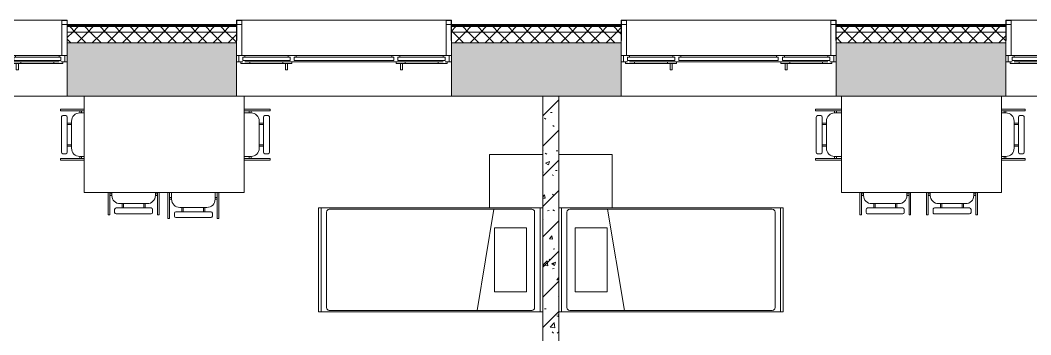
# Model space of a CAD drawing. Header units: millimetres. Extents: x -515342 to 330399, y -224905 to 507333.
# Drawn here: x -347481 to -338022, y 271445 to 274385 of the extents above; entities that cross this region are included whole.
import ezdxf

# ---------------------------------------------------------------- set-up
doc = ezdxf.new("R2010")
doc.units = ezdxf.units.MM
doc.layers.get('0').update_dxf_attribs({"lineweight": 0})
for name, color, linetype, lineweight in [('_ Окна', 7, 'Continuous', 0), ('Витраж', 7, 'Continuous', 0), ('Мебель', 7, 'Continuous', 0), ('Окна', 7, 'Continuous', 0), ('Стены внутренние', 7, 'Continuous', 0), ('Стены наружные', 7, 'Continuous', 0), ('Стены несущие', 7, 'Continuous', 0), ('Стены отделка', 7, 'Continuous', 0), ('Стены перегородки', 7, 'Continuous', 0), ('Стены штриховка', 7, 'Continuous', 0)]:
    doc.layers.add(name, color=color, linetype=linetype, lineweight=lineweight)
pattern_1 = [(45, (0, 0), (-70.71068, 70.71068), []), (135, (0, 0), (-70.71068, -70.71068), [])]

# ---------------------------------------------------------------- blocks, each defined once
blk = doc.blocks.new('Окно_ПВХ_3Створки_1Фрамуга-верх - АР_Окно_ОП_1820_h_х1970_3ст2фр-в-9696728-О_АР_П_3__6_750_План 3 этажа')
at = {"layer": '_ Окна'}
for p, q in [((-929, 130), (-1005, 130)), ((-1005, 130), (-1005, 70)), ((-985, 70), (-985, 130)), ((-947, 84), (-947, 116)), ((-947, 116), (-929, 116)), ((-929, 116), (-929, 130)), ((-523, 116), (-929, 116)), ((-447, 130), (-523, 130)), ((-523, 130), (-523, 116)), ((-523, 116), (-505, 116)), ((-505, 116), (-505, 84)), ((-465, 84), (-465, 116)), ((-465, 116), (-447, 116)), ((-447, 116), (-447, 130)), ((447, 116), (-447, 116)), ((523, 130), (447, 130)), ((447, 130), (447, 116)), ((447, 116), (465, 116)), ((465, 116), (465, 84)), ((505, 84), (505, 116)), ((505, 116), (523, 116)), ((523, 116), (523, 130)), ((929, 116), (523, 116)), ((929, 130), (929, 116)), ((1005, 130), (929, 130)), ((929, 116), (947, 116)), ((947, 116), (947, 84)), ((985, 70), (985, 130)), ((1005, 70), (1005, 130)), ((-1005, 70), (-947, 70)), ((-965, 56), (-965, 70)), ((-880, 56), (-965, 56)), ((-505, 84), (-947, 84)), ((-880, 70), (-880, 56)), ((-572, 70), (-572, 56)), ((-487, 56), (-572, 56)), ((-505, 70), (-465, 70)), ((-487, 70), (-487, 56)), ((465, 84), (-465, 84)), ((465, 70), (505, 70)), ((487, 56), (487, 70)), ((572, 56), (487, 56)), ((947, 84), (505, 84)), ((572, 70), (572, 56)), ((880, 70), (880, 56)), ((965, 56), (880, 56)), ((947, 70), (1005, 70)), ((965, 70), (965, 56))]:
    blk.add_line(p, q, dxfattribs=at)
at = {"layer": 'Окна'}
for p, q in [((-929, 130), (-523, 130)), ((-447, 130), (447, 130)), ((523, 130), (929, 130)), ((-505, 70), (-929, 70)), ((-572, 56), (-880, 56)), ((-548.5, -4), (-548.5, 56)), ((-528.5, 56), (-528.5, -4)), ((465, 70), (-465, 70)), ((929, 70), (505, 70)), ((528.5, -4), (528.5, 56)), ((548.5, 56), (548.5, -4)), ((880, 56), (572, 56)), ((-528.5, -4), (-548.5, -4)), ((548.5, -4), (528.5, -4))]:
    blk.add_line(p, q, dxfattribs=at)
blk = doc.blocks.new('Прямоугольный импост - АР_Откос_Металлический_50х330 Белый Левый-9898761-О_АР_П_3__6_750_План 3 этажа')
at = {"layer": 'Витраж'}
blk.add_line((4449.2, 16115), (6359.2, 16115), dxfattribs=at)
blk = doc.blocks.new('Прямоугольный импост - АР_Откос_Металлический_50х330 Белый Левый-V24-О_АР_П_3__6_750_План 3 этажа')
at = {"layer": 'Витраж', "lineweight": 18}
for p, q in [((0, 40), (-50, 40)), ((-50, 40), (-50, -290)), ((-49, -290), (-49, 39)), ((-49, 39), (-1, 39)), ((-1, 39), (-1, -150)), ((0, -150), (0, 40)), ((-1, -150), (0, -150))]:
    blk.add_line(p, q, dxfattribs=at)
blk = doc.blocks.new('Прямоугольный импост - АР_Откос_Металлический_50х330 Белый Правый-V23-О_АР_П_3__6_750_План 3 этажа')
at = {"layer": 'Витраж', "lineweight": 18}
for p, q in [((-50, -290), (-50, 40)), ((-50, 40), (0, 40)), ((-1, 39), (-49, 39)), ((-49, 39), (-49, -290)), ((-1, -150), (-1, 39)), ((0, 40), (0, -150)), ((0, -150), (-1, -150))]:
    blk.add_line(p, q, dxfattribs=at)
blk = doc.blocks.new('Прямоугольный импост - АР_Откос_Металлический_50х330 Коричневый Левый-9899774-О_АР_П_3__6_750_План 3 этажа')
at = {"layer": 'Витраж'}
blk.add_line((15250.3, 16115), (17160.3, 16115), dxfattribs=at)
blk = doc.blocks.new('Прямоугольный импост - АР_Откос_Металлический_50х330 Коричневый Правый-9899919-О_АР_П_3__6_750_План 3 этажа')
at = {"layer": 'Витраж', "lineweight": 18}
for p, q in [((-50, -290), (-50, 40)), ((-50, 40), (0, 40)), ((-1, 39), (-49, 39)), ((-49, 39), (-49, -290)), ((-1, -150), (-1, 39)), ((0, 40), (0, -150)), ((0, -150), (-1, -150))]:
    blk.add_line(p, q, dxfattribs=at)
blk = doc.blocks.new('Прямоугольный импост - АР_Откос_Металлический_50х330 Коричневый Левый-9899773-О_АР_П_3__6_750_План 3 этажа')
at = {"layer": 'Витраж', "lineweight": 18}
for p, q in [((0, 40), (-50, 40)), ((-50, 40), (-50, -290)), ((-49, -290), (-49, 39)), ((-49, 39), (-1, 39)), ((-1, 39), (-1, -150)), ((0, -150), (0, 40)), ((-1, -150), (0, -150))]:
    blk.add_line(p, q, dxfattribs=at)
blk = doc.blocks.new('СД_Люблино_Фасады_rvt-1-О_АР_П_3__6_750_План 3 этажа')
at = {"layer": 'Стены внутренние'}
h = blk.add_hatch(dxfattribs=at)
h.set_pattern_fill('FP_1', color=256, style=0, pattern_type=2)
h.set_pattern_definition([(45, (0, 0), (-224.5064, 224.5064), []), (45, (224.5, 0), (-224.5064, 224.5064), [396.875, -79.375, 3.353, -76.022])])
h.paths.add_polyline_path([(101935, 15405), (101935, 15905), (97278.9, 15905), (97278.9, 15405), (101724.8, 15405)])
h.paths.add_polyline_path([(95268.9, 15405), (95268.9, 15905), (93672.7, 15905), (93672.7, 15405), (95083.1, 15405)])
h.paths.add_polyline_path([(91662.7, 15405), (91662.7, 15905), (90062.5, 15905), (90062.5, 15405), (91506.8, 15405)])
h.paths.add_polyline_path([(88052.5, 15405), (88052.5, 15905), (86472.6, 15905), (86472.6, 15405), (87930.5, 15405)])
h.paths.add_polyline_path([(84354.2, 15405), (84462.6, 15405), (84462.6, 15905), (82935.3, 15905), (82935.3, 15405), (83332.4, 15405)])
h.paths.add_polyline_path([(80925.3, 15405), (80925.3, 15905), (79340.3, 15905), (79340.3, 15405), (80777.9, 15405)])
h.paths.add_polyline_path([(77330.3, 15405), (77330.3, 15905), (75739.7, 15905), (75739.7, 15405), (77201.6, 15405)])
h.paths.add_polyline_path([(73625.3, 15405), (73729.7, 15405), (73729.7, 15905), (72144.8, 15905), (72144.8, 15405), (73114.5, 15405)])
h.paths.add_polyline_path([(70049.1, 15405), (70134.8, 15405), (70134.8, 15905), (68493.6, 15905), (68493.6, 15405), (69027.3, 15405)])
h.paths.add_polyline_path([(66472.8, 15405), (66483.6, 15405), (66483.6, 15905), (64878.6, 15905), (64878.6, 15405), (65961.9, 15405)])
h.paths.add_polyline_path([(62868.6, 15405), (62868.6, 15905), (60500.1, 15905), (60500.1, 15405), (62465.1, 15405)])
h.paths.add_polyline_path([(58090.1, 15405), (58090.1, 15905), (56894.2, 15905), (56894.2, 15405), (57787.5, 15405)])
h.paths.add_polyline_path([(54484.2, 15405), (54484.2, 15905), (51825.9, 15905), (51825.9, 15405), (54211.2, 15405)])
h.paths.add_polyline_path([(49815.9, 15405), (49815.9, 15905), (47243.8, 15905), (47243.8, 15405), (49613.1, 15405)])
h.paths.add_polyline_path([(44833.8, 15405), (44833.8, 15905), (43623.8, 15905), (43623.8, 15405), (44504.1, 15405)])
h.paths.add_polyline_path([(41213.8, 15405), (41213.8, 15905), (38819.5, 15905), (38819.5, 15405), (40927.8, 15405)])
h.paths.add_polyline_path([(36809.5, 15405), (36809.5, 15905), (35219.5, 15905), (35219.5, 15405), (36329.8, 15405)])
h.paths.add_polyline_path([(33209.5, 15405), (33209.5, 15905), (31619.5, 15905), (31619.5, 15405), (32806, 15405)])
h.paths.add_polyline_path([(29609.5, 15405), (29609.5, 15905), (28023.1, 15905), (28023.1, 15405), (29177.2, 15405)])
h.paths.add_polyline_path([(26013.1, 15405), (26013.1, 15905), (24425.8, 15905), (24425.8, 15405), (25600.9, 15405)])
h.paths.add_polyline_path([(22415.8, 15405), (22415.8, 15905), (20810.9, 15905), (20810.9, 15405), (22280.1, 15405)])
h.paths.add_polyline_path([(18800.9, 15405), (18800.9, 15905), (17210.3, 15905), (17210.3, 15405), (18448.3, 15405)])
h.paths.add_polyline_path([(15200.3, 15405), (15200.3, 15905), (13615.3, 15905), (13615.3, 15405), (14872, 15405)])
h.paths.add_polyline_path([(11605.3, 15405), (11605.3, 15905), (10024.1, 15905), (10024.1, 15405), (11295.7, 15405)])
h.paths.add_polyline_path([(8014.1, 15405), (8014.1, 15905), (6409.2, 15905), (6409.2, 15405), (7719.5, 15405)])
h.paths.add_polyline_path([(4399.2, 15405), (4399.2, 15905), (-305, 15905), (-305, 15405), (4143.2, 15405)])
at = {"layer": 'Стены наружные'}
h = blk.add_hatch(dxfattribs=at)
h.set_pattern_fill('FP_5', color=256, style=0, pattern_type=2)
h.set_pattern_definition(pattern_1)
h.paths.add_polyline_path([(102035, 16005), (102085, 16005), (102085, 16055), (97278.9, 16055), (97278.9, 16005), (101724.8, 16005)])
h.paths.add_polyline_path([(95268.9, 16005), (95268.9, 16055), (93672.7, 16055), (93672.7, 16005)])
h.paths.add_polyline_path([(91662.7, 16005), (91662.7, 16055), (90062.5, 16055), (90062.5, 16005), (91506.8, 16005)])
h.paths.add_polyline_path([(88052.5, 16005), (88052.5, 16055), (86472.6, 16055), (86472.6, 16005), (87419.6, 16005)])
h.paths.add_polyline_path([(84354.2, 16005), (84462.6, 16005), (84462.6, 16055), (82935.3, 16055), (82935.3, 16005), (83843.3, 16005)])
h.paths.add_polyline_path([(80925.3, 16005), (80925.3, 16055), (79340.3, 16055), (79340.3, 16005)])
h.paths.add_polyline_path([(77330.3, 16005), (77330.3, 16055), (75739.7, 16055), (75739.7, 16005)])
h.paths.add_polyline_path([(73729.7, 16005), (73729.7, 16055), (72144.8, 16055), (72144.8, 16005)])
h.paths.add_polyline_path([(70134.8, 16005), (70134.8, 16055), (68493.6, 16055), (68493.6, 16005)])
h.paths.add_polyline_path([(66483.6, 16005), (66483.6, 16055), (64878.6, 16055), (64878.6, 16005), (64940.1, 16005)])
h.paths.add_polyline_path([(62868.6, 16005), (62868.6, 16055), (60500.1, 16055), (60500.1, 16005), (61874.7, 16005)])
h.paths.add_polyline_path([(58090.1, 16005), (58090.1, 16055), (56894.2, 16055), (56894.2, 16005)])
h.paths.add_polyline_path([(54484.2, 16005), (54484.2, 16055), (51825.9, 16055), (51825.9, 16005)])
h.paths.add_polyline_path([(49815.9, 16005), (49815.9, 16055), (47243.8, 16055), (47243.8, 16005)])
h.paths.add_polyline_path([(43623.8, 16005), (44833.8, 16005), (44833.8, 16055), (43623.8, 16055)])
h.paths.add_polyline_path([(41213.8, 16005), (41213.8, 16055), (38819.5, 16055), (38819.5, 16005), (40417, 16005)])
h.paths.add_polyline_path([(36809.5, 16005), (36809.5, 16055), (35219.5, 16055), (35219.5, 16005)])
h.paths.add_polyline_path([(33209.5, 16005), (33209.5, 16055), (31619.5, 16055), (31619.5, 16005)])
h.paths.add_polyline_path([(29609.5, 16005), (29609.5, 16055), (28023.1, 16055), (28023.1, 16005)])
h.paths.add_polyline_path([(26013.1, 16005), (26013.1, 16055), (24425.8, 16055), (24425.8, 16005)])
h.paths.add_polyline_path([(22415.8, 16005), (22415.8, 16055), (20810.9, 16055), (20810.9, 16005), (22024.6, 16005)])
h.paths.add_polyline_path([(18800.9, 16005), (18800.9, 16055), (17210.3, 16055), (17210.3, 16005), (18448.3, 16005)])
h.paths.add_polyline_path([(15200.3, 16005), (15200.3, 16055), (13615.3, 16055), (13615.3, 16005), (13850.2, 16005)])
h.paths.add_polyline_path([(11605.3, 16005), (11605.3, 16055), (10024.1, 16055), (10024.1, 16005)])
h.paths.add_polyline_path([(8014.1, 16005), (8014.1, 16055), (6409.2, 16055), (6409.2, 16005), (7719.5, 16005)])
h.paths.add_polyline_path([(4399.2, 16005), (4399.2, 16055), (-405, 16055), (-405, 16005), (1588.7, 16005)])
h = blk.add_hatch(dxfattribs=at)
h.set_pattern_fill('FP_5', color=256, style=0, pattern_type=2)
h.set_pattern_definition(pattern_1)
h.paths.add_polyline_path([(101935, 15905), (102035, 15905), (102035, 16005), (97278.9, 16005), (97278.9, 15905), (101724.8, 15905)])
h.paths.add_polyline_path([(95083.1, 15905), (95268.9, 15905), (95268.9, 16005), (93672.7, 16005), (93672.7, 15905), (94572.2, 15905)])
h.paths.add_polyline_path([(91662.7, 15905), (91662.7, 16005), (90062.5, 16005), (90062.5, 15905), (91506.8, 15905)])
h.paths.add_polyline_path([(87930.5, 15905), (88052.5, 15905), (88052.5, 16005), (86472.6, 16005), (86472.6, 15905), (87419.6, 15905)])
h.paths.add_polyline_path([(84462.6, 15905), (84462.6, 16005), (82935.3, 16005), (82935.3, 15905), (84354.2, 15905)])
h.paths.add_polyline_path([(80925.3, 15905), (80925.3, 16005), (79340.3, 16005), (79340.3, 15905), (80777.9, 15905)])
h.paths.add_polyline_path([(77201.6, 15905), (77330.3, 15905), (77330.3, 16005), (75739.7, 16005), (75739.7, 15905), (76179.8, 15905)])
h.paths.add_polyline_path([(73729.7, 15905), (73729.7, 16005), (72144.8, 16005), (72144.8, 15905), (73625.3, 15905)])
h.paths.add_polyline_path([(70049.1, 15905), (70134.8, 15905), (70134.8, 16005), (68493.6, 16005), (68493.6, 15905), (69027.3, 15905)])
h.paths.add_polyline_path([(66472.8, 15905), (66483.6, 15905), (66483.6, 16005), (64878.6, 16005), (64878.6, 15905), (65961.9, 15905)])
h.paths.add_polyline_path([(62868.6, 15905), (62868.6, 16005), (60500.1, 16005), (60500.1, 15905), (61874.7, 15905)])
h.paths.add_polyline_path([(58090.1, 15905), (58090.1, 16005), (56894.2, 16005), (56894.2, 15905), (58042.9, 15905)])
h.paths.add_polyline_path([(54484.2, 15905), (54484.2, 16005), (51825.9, 16005), (51825.9, 15905), (54211.2, 15905)])
h.paths.add_polyline_path([(49815.9, 15905), (49815.9, 16005), (47243.8, 16005), (47243.8, 15905), (49613.1, 15905)])
h.paths.add_polyline_path([(44833.8, 15905), (44833.8, 16005), (43623.8, 16005), (43623.8, 15905), (44504.1, 15905)])
h.paths.add_polyline_path([(41213.8, 15905), (41213.8, 16005), (38819.5, 16005), (38819.5, 15905), (40927.8, 15905)])
h.paths.add_polyline_path([(36809.5, 15905), (36809.5, 16005), (35219.5, 16005), (35219.5, 15905), (36329.8, 15905)])
h.paths.add_polyline_path([(33209.5, 15905), (33209.5, 16005), (31619.5, 16005), (31619.5, 15905), (32242.6, 15905)])
h.paths.add_polyline_path([(29609.5, 15905), (29609.5, 16005), (28023.1, 16005), (28023.1, 15905), (29177.2, 15905)])
h.paths.add_polyline_path([(26013.1, 15905), (26013.1, 16005), (24425.8, 16005), (24425.8, 15905), (25600.9, 15905)])
h.paths.add_polyline_path([(22415.8, 15905), (22415.8, 16005), (20810.9, 16005), (20810.9, 15905), (22024.6, 15905)])
h.paths.add_polyline_path([(18703.8, 15905), (18800.9, 15905), (18800.9, 16005), (17210.3, 16005), (17210.3, 15905), (18448.3, 15905)])
h.paths.add_polyline_path([(15127.5, 15905), (15200.3, 15905), (15200.3, 16005), (13615.3, 16005), (13615.3, 15905), (14872, 15905)])
h.paths.add_polyline_path([(11605.3, 15905), (11605.3, 16005), (10024.1, 16005), (10024.1, 15905), (11551.2, 15905)])
h.paths.add_polyline_path([(8014.1, 15905), (8014.1, 16005), (6409.2, 16005), (6409.2, 15905), (7719.5, 15905)])
h.paths.add_polyline_path([(4399.2, 15905), (4399.2, 16005), (-305, 16005), (-305, 15905), (4143.2, 15905)])
at = {"layer": 'Стены внутренние'}
for p, q in [((27974, 16075), (28022.3, 16075)), ((29610.3, 16075), (29658.6, 16075)), ((31570.3, 16075), (31618.7, 16075)), ((33210.3, 16075), (33258.6, 16075)), ((35170.3, 16075), (35218.7, 16075)), ((36810.3, 16075), (36858.6, 16075)), ((28023.1, 15405), (26013.1, 15405)), ((31619.5, 15405), (29681.3, 15405)), ((35219.5, 15405), (33209.5, 15405)), ((38819.5, 15405), (36809.5, 15405))]:
    blk.add_line(p, q, dxfattribs=at)
at = {"layer": 'Стены несущие'}
for p, q in [((28023.1, 15905), (28023.1, 15785)), ((29609.5, 15905), (28023.1, 15905)), ((28023.1, 15905), (29609.5, 15905)), ((29609.5, 15785), (29609.5, 15905)), ((31619.5, 15905), (31619.5, 15785)), ((33209.5, 15905), (31619.5, 15905)), ((31619.5, 15905), (33209.5, 15905)), ((33209.5, 15785), (33209.5, 15905)), ((35219.5, 15905), (35219.5, 15785)), ((36809.5, 15905), (35219.5, 15905)), ((35219.5, 15905), (36809.5, 15905)), ((36809.5, 15785), (36809.5, 15905)), ((28023.1, 15725), (28023.1, 15405)), ((29609.5, 15405), (29609.5, 15725)), ((31619.5, 15725), (31619.5, 15405)), ((33209.5, 15405), (33209.5, 15725)), ((35219.5, 15725), (35219.5, 15405)), ((36809.5, 15405), (36809.5, 15725)), ((28023.1, 15405), (29609.5, 15405)), ((31619.5, 15405), (33209.5, 15405)), ((35219.5, 15405), (36809.5, 15405))]:
    blk.add_line(p, q, dxfattribs=at)
at = {"layer": 'Стены отделка', "lineweight": 9}
for p, q in [((29609.5, 16075), (28023.1, 16075)), ((28023.1, 16075), (28023.1, 16065)), ((28023.1, 16065), (28023.1, 16055)), ((28023.1, 16055), (28023.1, 16005)), ((28023.1, 16005), (28023.1, 15905)), ((29609.5, 16065), (29609.5, 16075)), ((29609.5, 16055), (29609.5, 16065)), ((29609.5, 16005), (29609.5, 16055)), ((29609.5, 15905), (29609.5, 16005)), ((33209.5, 16075), (31619.5, 16075)), ((31619.5, 16075), (31619.5, 16065)), ((31619.5, 16065), (31619.5, 16055)), ((31619.5, 16055), (31619.5, 16005)), ((31619.5, 16005), (31619.5, 15905)), ((33209.5, 16065), (33209.5, 16075)), ((33209.5, 16055), (33209.5, 16065)), ((33209.5, 16005), (33209.5, 16055)), ((33209.5, 15905), (33209.5, 16005)), ((36809.5, 16075), (35219.5, 16075)), ((35219.5, 16075), (35219.5, 16065)), ((35219.5, 16065), (35219.5, 16055)), ((35219.5, 16055), (35219.5, 16005)), ((35219.5, 16005), (35219.5, 15905)), ((36809.5, 16065), (36809.5, 16075)), ((36809.5, 16055), (36809.5, 16065)), ((36809.5, 16005), (36809.5, 16055)), ((36809.5, 15905), (36809.5, 16005))]:
    blk.add_line(p, q, dxfattribs=at)
at = {"layer": 'Стены штриховка'}
for p, q in [((29609.5, 16065), (28023.1, 16065)), ((29609.5, 16055), (28023.1, 16055)), ((28023.1, 16055), (29609.5, 16055)), ((29609.5, 16005), (28023.1, 16005)), ((33209.5, 16065), (31619.5, 16065)), ((33209.5, 16055), (31619.5, 16055)), ((31619.5, 16055), (33209.5, 16055)), ((33209.5, 16005), (31619.5, 16005)), ((36809.5, 16065), (35219.5, 16065)), ((36809.5, 16055), (35219.5, 16055)), ((35219.5, 16055), (36809.5, 16055)), ((36809.5, 16005), (35219.5, 16005))]:
    blk.add_line(p, q, dxfattribs=at)
at = {"layer": 'Витраж', "lineweight": 9}
for name, p in [('Прямоугольный импост - АР_Откос_Металлический_50х330 Белый Левый-9898761-О_АР_П_3__6_750_План 3 этажа', (21613.9, 0)), ('Прямоугольный импост - АР_Откос_Металлический_50х330 Белый Левый-V24-О_АР_П_3__6_750_План 3 этажа', (28023.1, 16075)), ('Прямоугольный импост - АР_Откос_Металлический_50х330 Белый Левый-9898761-О_АР_П_3__6_750_План 3 этажа', (25210.3, 0)), ('Прямоугольный импост - АР_Откос_Металлический_50х330 Белый Левый-V24-О_АР_П_3__6_750_План 3 этажа', (31619.5, 16075)), ('Прямоугольный импост - АР_Откос_Металлический_50х330 Коричневый Левый-9899774-О_АР_П_3__6_750_План 3 этажа', (18009.2, 0)), ('Прямоугольный импост - АР_Откос_Металлический_50х330 Коричневый Левый-9899773-О_АР_П_3__6_750_План 3 этажа', (35219.5, 16075)), ('Прямоугольный импост - АР_Откос_Металлический_50х330 Белый Левый-9898761-О_АР_П_3__6_750_План 3 этажа', (32410.3, 0))]:
    blk.add_blockref(name, p, dxfattribs=at)
at = {"layer": 'Витраж', "lineweight": 9, "extrusion": (0, 0, -1)}
for name, p in [('Прямоугольный импост - АР_Откос_Металлический_50х330 Белый Правый-V23-О_АР_П_3__6_750_План 3 этажа', (-29609.5, 16075)), ('Прямоугольный импост - АР_Откос_Металлический_50х330 Коричневый Правый-9899919-О_АР_П_3__6_750_План 3 этажа', (-33209.5, 16075)), ('Прямоугольный импост - АР_Откос_Металлический_50х330 Белый Правый-V23-О_АР_П_3__6_750_План 3 этажа', (-36809.5, 16075))]:
    blk.add_blockref(name, p, dxfattribs=at)
at = {"layer": 'Окна', "lineweight": 9}
for p in [(27018.1, 15655), (30614.5, 15655), (34214.5, 15655), (37814.5, 15655)]:
    blk.add_blockref('Окно_ПВХ_3Створки_1Фрамуга-верх - АР_Окно_ОП_1820_h_х1970_3ст2фр-в-9696728-О_АР_П_3__6_750_План 3 этажа', p, dxfattribs=at)
blk = doc.blocks.new('Кровать-Больница - 0970 x 2100 мм-V46-О_АР_П_3__6_750_План 3 этажа')
at = {"layer": 'Мебель'}
for p, q in [((-76.5, 1441), (893.5, 1441)), ((-76.5, 1415.6), (-76.5, 1441)), ((893.5, 1415.6), (893.5, 1441)), ((-76.5, -633.6), (-76.5, 1415.6)), ((-76.5, 1415.6), (893.5, 1415.6)), ((-63.8, 1339.4), (-63.8, -557.4)), ((-38.4, 1364.8), (855.4, 1364.8)), ((880.8, 1339.4), (880.8, -557.4)), ((893.5, 1415.6), (893.5, -633.6)), ((880.8, -201.8), (-63.8, -45.1)), ((108.5, -206.6), (708.5, -206.6)), ((108.5, -506.6), (108.5, -206.6)), ((708.5, -506.6), (708.5, -206.6)), ((108.5, -506.6), (708.5, -506.6)), ((-76.5, -633.6), (893.5, -633.6)), ((-76.5, -659), (-76.5, -633.6)), ((-38.4, -582.8), (855.4, -582.8)), ((893.5, -659), (893.5, -633.6))]:
    blk.add_line(p, q, dxfattribs=at)
for centre, start, end in [((-38.4, 1339.4), 90, 180), ((855.4, 1339.4), 0, 90), ((-38.4, -557.4), 180, 270), ((855.4, -557.4), 270, 0)]:
    blk.add_arc(centre, 25.4, start, end, dxfattribs=at)
blk = doc.blocks.new('Прикроватная тумба - Прикроватная тумба-V47-О_АР_П_3__6_750_План 3 этажа')
at = {"layer": 'Мебель'}
for p, q in [((500, 500), (0, 500)), ((0, 500), (0, 0))]:
    blk.add_line(p, q, dxfattribs=at)
blk = doc.blocks.new('Стул-Штабель - Стул-Штабель-8766705-О_АР_П_3__6_750_План 3 этажа')
at = {"layer": 'Мебель'}
for p, q in [((-416.6, 108.9), (-416.6, -134.5)), ((-401.3, -134.5), (-401.3, 108.9)), ((-382.2, 108.9), (-382.2, 45.4)), ((24.2, 108.9), (24.2, 45.4)), ((43.2, -134.5), (43.2, 108.9)), ((58.6, 108.9), (58.6, -134.5)), ((-401.3, 45.4), (-401.3, 62.4)), ((-382.2, 62.4), (-401.3, 62.4)), ((-382.2, 45.4), (-401.3, 45.4)), ((-382.2, 45.4), (-382.2, 62.4)), ((24.2, 62.4), (43.2, 62.4)), ((24.2, 45.4), (24.2, 62.4)), ((24.2, 45.4), (43.2, 45.4)), ((43.2, 45.4), (43.2, 62.4)), ((-356.8, -84.1), (-356.8, -113.6)), ((-344.1, -71.4), (-13.9, -71.4)), ((-306, -30.8), (-52, -30.8)), ((-286.9, -30.8), (-286.9, -71.4)), ((-286.9, -30.8), (-274.2, -30.8)), ((-274.2, -30.8), (-274.2, -71.4)), ((-83.8, -30.8), (-83.8, -71.4)), ((-71.1, -30.8), (-83.8, -30.8)), ((-71.1, -30.8), (-71.1, -71.4)), ((-1.2, -84.1), (-1.2, -113.6)), ((-416.6, -134.5), (-401.3, -134.5)), ((-344.1, -126.3), (-13.9, -126.3)), ((58.6, -134.5), (43.2, -134.5))]:
    blk.add_line(p, q, dxfattribs=at)
for centre, radius, start, end in [((-306, 45.4), 76.2, 180, 270), ((-52, 45.4), 76.2, 270, 0), ((-344.1, -84.1), 12.7, 90, 180), ((-13.9, -84.1), 12.7, 360, 90), ((-344.1, -113.6), 12.7, 180, 270), ((-13.9, -113.6), 12.7, 270, 0)]:
    blk.add_arc(centre, radius, start, end, dxfattribs=at)
blk = doc.blocks.new('Стол-Прямоугольный - 1500х900 мм-V60-О_АР_П_3__6_750_План 3 этажа')
at = {"layer": 'Мебель'}
for p, q in [((-750, 450), (-750, -450)), ((750, 450), (678.1, 450)), ((750, -450), (750, 450)), ((-750, -450), (750, -450))]:
    blk.add_line(p, q, dxfattribs=at)
blk = doc.blocks.new('Стул-Штабель - Стул-Штабель-V43-О_АР_П_3__6_750_План 3 этажа')
at = {"layer": 'Мебель'}
for p, q in [((-416.6, 73.9), (-416.6, -134.5)), ((-401.3, -134.5), (-401.3, 73.9)), ((-401.3, 45.4), (-401.3, 62.4)), ((-382.2, 62.4), (-401.3, 62.4)), ((-382.2, 45.4), (-401.3, 45.4)), ((-382.2, 73.9), (-382.2, 45.4)), ((-382.2, 45.4), (-382.2, 62.4)), ((24.2, 73.9), (24.2, 45.4)), ((24.2, 62.4), (43.2, 62.4)), ((24.2, 45.4), (24.2, 62.4)), ((24.2, 45.4), (43.2, 45.4)), ((43.2, -134.5), (43.2, 73.9)), ((43.2, 45.4), (43.2, 62.4)), ((58.6, 73.9), (58.6, -134.5)), ((-356.8, -84.1), (-356.8, -113.6)), ((-344.1, -71.4), (-13.9, -71.4)), ((-306, -30.8), (-52, -30.8)), ((-286.9, -30.8), (-286.9, -71.4)), ((-286.9, -30.8), (-274.2, -30.8)), ((-274.2, -30.8), (-274.2, -71.4)), ((-83.8, -30.8), (-83.8, -71.4)), ((-71.1, -30.8), (-83.8, -30.8)), ((-71.1, -30.8), (-71.1, -71.4)), ((-1.2, -84.1), (-1.2, -113.6)), ((-416.6, -134.5), (-401.3, -134.5)), ((-344.1, -126.3), (-13.9, -126.3)), ((58.6, -134.5), (43.2, -134.5))]:
    blk.add_line(p, q, dxfattribs=at)
for centre, radius, start, end in [((-306, 45.4), 76.2, 180, 270), ((-52, 45.4), 76.2, 270, 0), ((-344.1, -84.1), 12.7, 90, 180), ((-13.9, -84.1), 12.7, 360, 90), ((-344.1, -113.6), 12.7, 180, 270), ((-13.9, -113.6), 12.7, 270, 0)]:
    blk.add_arc(centre, radius, start, end, dxfattribs=at)
blk = doc.blocks.new('Стул-Штабель - Стул-Штабель-V44-О_АР_П_3__6_750_План 3 этажа')
at = {"layer": 'Мебель'}
for p, q in [((-416.6, -85.9), (-416.6, 134.5)), ((-416.6, 134.5), (-401.3, 134.5)), ((-401.3, 134.5), (-401.3, -85.9)), ((-356.8, 84.1), (-356.8, 113.6)), ((-344.1, 126.3), (-13.9, 126.3)), ((-1.2, 84.1), (-1.2, 113.6)), ((43.2, 134.5), (43.2, -85.9)), ((58.6, 134.5), (43.2, 134.5)), ((58.6, -85.9), (58.6, 134.5)), ((-344.1, 71.4), (-13.9, 71.4)), ((-306, 30.8), (-52, 30.8)), ((-286.9, 30.8), (-286.9, 71.4)), ((-286.9, 30.8), (-274.2, 30.8)), ((-274.2, 30.8), (-274.2, 71.4)), ((-83.8, 30.8), (-83.8, 71.4)), ((-71.1, 30.8), (-83.8, 30.8)), ((-71.1, 30.8), (-71.1, 71.4)), ((-401.3, -45.4), (-401.3, -62.4)), ((-382.2, -45.4), (-401.3, -45.4)), ((-382.2, -62.4), (-401.3, -62.4)), ((-382.2, -45.4), (-382.2, -62.4)), ((-382.2, -85.9), (-382.2, -45.4)), ((24.2, -45.4), (24.2, -62.4)), ((24.2, -45.4), (43.2, -45.4)), ((24.2, -85.9), (24.2, -45.4)), ((24.2, -62.4), (43.2, -62.4)), ((43.2, -45.4), (43.2, -62.4))]:
    blk.add_line(p, q, dxfattribs=at)
for centre, radius, start, end in [((-344.1, 113.6), 12.7, 90, 180), ((-13.9, 113.6), 12.7, 360, 90), ((-306, -45.4), 76.2, 90, 180), ((-344.1, 84.1), 12.7, 180, 270), ((-52, -45.4), 76.2, 360, 90), ((-13.9, 84.1), 12.7, 270, 0)]:
    blk.add_arc(centre, radius, start, end, dxfattribs=at)
blk = doc.blocks.new('Кровать-Больница - 0970 x 2100 мм-V62-О_АР_П_3__6_750_План 3 этажа')
at = {"layer": 'Мебель'}
for p, q in [((-76.5, 659), (-76.5, 633.6)), ((-76.5, 633.6), (-76.5, -1415.6)), ((-76.5, 633.6), (893.5, 633.6)), ((-38.4, 582.8), (855.4, 582.8)), ((893.5, 659), (893.5, 633.6)), ((893.5, -1415.6), (893.5, 633.6)), ((-63.8, -1339.4), (-63.8, 557.4)), ((108.5, 506.6), (108.5, 206.6)), ((108.5, 506.6), (708.5, 506.6)), ((708.5, 506.6), (708.5, 206.6)), ((880.8, -1339.4), (880.8, 557.4)), ((880.8, 201.8), (-63.8, 45.1)), ((108.5, 206.6), (708.5, 206.6)), ((-76.5, -1415.6), (-76.5, -1441)), ((-76.5, -1415.6), (893.5, -1415.6)), ((-38.4, -1364.8), (855.4, -1364.8)), ((893.5, -1415.6), (893.5, -1441)), ((-76.5, -1441), (893.5, -1441))]:
    blk.add_line(p, q, dxfattribs=at)
for centre, start, end in [((-38.4, 557.4), 90, 180), ((855.4, 557.4), 360, 90), ((-38.4, -1339.4), 180, 270), ((855.4, -1339.4), 270, 0)]:
    blk.add_arc(centre, 25.4, start, end, dxfattribs=at)
blk = doc.blocks.new('Прикроватная тумба - Прикроватная тумба-V63-О_АР_П_3__6_750_План 3 этажа')
at = {"layer": 'Мебель'}
for p, q in [((0, 0), (0, -500)), ((0, -500), (500, -500))]:
    blk.add_line(p, q, dxfattribs=at)
blk = doc.blocks.new('Стул-Штабель - Стул-Штабель-V37-О_АР_П_3__6_750_План 3 этажа')
at = {"layer": 'Мебель'}
for p, q in [((-416.6, -73.9), (-416.6, 134.5)), ((-416.6, 134.5), (-401.3, 134.5)), ((-401.3, 134.5), (-401.3, -73.9)), ((-356.8, 84.1), (-356.8, 113.6)), ((-344.1, 126.3), (-13.9, 126.3)), ((-1.2, 84.1), (-1.2, 113.6)), ((43.2, 134.5), (43.2, -73.9)), ((58.6, 134.5), (43.2, 134.5)), ((58.6, -73.9), (58.6, 134.5)), ((-344.1, 71.4), (-13.9, 71.4)), ((-306, 30.8), (-52, 30.8)), ((-286.9, 30.8), (-286.9, 71.4)), ((-286.9, 30.8), (-274.2, 30.8)), ((-274.2, 30.8), (-274.2, 71.4)), ((-83.8, 30.8), (-83.8, 71.4)), ((-71.1, 30.8), (-83.8, 30.8)), ((-71.1, 30.8), (-71.1, 71.4)), ((-401.3, -45.4), (-401.3, -62.4)), ((-382.2, -45.4), (-401.3, -45.4)), ((-382.2, -62.4), (-401.3, -62.4)), ((-382.2, -45.4), (-382.2, -62.4)), ((-382.2, -73.9), (-382.2, -45.4)), ((24.2, -45.4), (24.2, -62.4)), ((24.2, -45.4), (43.2, -45.4)), ((24.2, -73.9), (24.2, -45.4)), ((24.2, -62.4), (43.2, -62.4)), ((43.2, -45.4), (43.2, -62.4))]:
    blk.add_line(p, q, dxfattribs=at)
for centre, radius, start, end in [((-344.1, 113.6), 12.7, 90, 180), ((-13.9, 113.6), 12.7, 360, 90), ((-306, -45.4), 76.2, 90, 180), ((-344.1, 84.1), 12.7, 180, 270), ((-52, -45.4), 76.2, 360, 90), ((-13.9, 84.1), 12.7, 270, 0)]:
    blk.add_arc(centre, radius, start, end, dxfattribs=at)
blk = doc.blocks.new('Стул-Штабель - Стул-Штабель-8767036-О_АР_П_3__6_750_План 3 этажа')
at = {"layer": 'Мебель'}
for p, q in [((-416.6, -108.9), (-416.6, 134.5)), ((-416.6, 134.5), (-401.3, 134.5)), ((-401.3, 134.5), (-401.3, -108.9)), ((-356.8, 84.1), (-356.8, 113.6)), ((-344.1, 126.3), (-13.9, 126.3)), ((-1.2, 84.1), (-1.2, 113.6)), ((43.2, 134.5), (43.2, -108.9)), ((58.6, 134.5), (43.2, 134.5)), ((58.6, -108.9), (58.6, 134.5)), ((-344.1, 71.4), (-13.9, 71.4)), ((-306, 30.8), (-52, 30.8)), ((-286.9, 30.8), (-286.9, 71.4)), ((-286.9, 30.8), (-274.2, 30.8)), ((-274.2, 30.8), (-274.2, 71.4)), ((-83.8, 30.8), (-83.8, 71.4)), ((-71.1, 30.8), (-83.8, 30.8)), ((-71.1, 30.8), (-71.1, 71.4)), ((-401.3, -45.4), (-401.3, -62.4)), ((-382.2, -45.4), (-401.3, -45.4)), ((-382.2, -62.4), (-401.3, -62.4)), ((-382.2, -45.4), (-382.2, -62.4)), ((-382.2, -108.9), (-382.2, -45.4)), ((24.2, -45.4), (24.2, -62.4)), ((24.2, -45.4), (43.2, -45.4)), ((24.2, -108.9), (24.2, -45.4)), ((24.2, -62.4), (43.2, -62.4)), ((43.2, -45.4), (43.2, -62.4))]:
    blk.add_line(p, q, dxfattribs=at)
for centre, radius, start, end in [((-344.1, 113.6), 12.7, 90, 180), ((-13.9, 113.6), 12.7, 360, 90), ((-306, -45.4), 76.2, 90, 180), ((-344.1, 84.1), 12.7, 180, 270), ((-52, -45.4), 76.2, 360, 90), ((-13.9, 84.1), 12.7, 270, 0)]:
    blk.add_arc(centre, radius, start, end, dxfattribs=at)
blk = doc.blocks.new('Стол-Прямоугольный - 1500х900 мм-V57-О_АР_П_3__6_750_План 3 этажа')
at = {"layer": 'Мебель'}
for p, q in [((-750, 450), (750, 450)), ((-750, -450), (-750, 450)), ((750, 450), (750, -450))]:
    blk.add_line(p, q, dxfattribs=at)
blk = doc.blocks.new('Стул-Штабель - Стул-Штабель-V38-О_АР_П_3__6_750_План 3 этажа')
at = {"layer": 'Мебель'}
for p, q in [((-416.6, 85.9), (-416.6, -134.5)), ((-401.3, -134.5), (-401.3, 85.9)), ((-401.3, 45.4), (-401.3, 62.4)), ((-382.2, 62.4), (-401.3, 62.4)), ((-382.2, 45.4), (-401.3, 45.4)), ((-382.2, 85.9), (-382.2, 45.4)), ((-382.2, 45.4), (-382.2, 62.4)), ((24.2, 85.9), (24.2, 45.4)), ((24.2, 62.4), (43.2, 62.4)), ((24.2, 45.4), (24.2, 62.4)), ((24.2, 45.4), (43.2, 45.4)), ((43.2, -134.5), (43.2, 85.9)), ((43.2, 45.4), (43.2, 62.4)), ((58.6, 85.9), (58.6, -134.5)), ((-356.8, -84.1), (-356.8, -113.6)), ((-344.1, -71.4), (-13.9, -71.4)), ((-306, -30.8), (-52, -30.8)), ((-286.9, -30.8), (-286.9, -71.4)), ((-286.9, -30.8), (-274.2, -30.8)), ((-274.2, -30.8), (-274.2, -71.4)), ((-83.8, -30.8), (-83.8, -71.4)), ((-71.1, -30.8), (-83.8, -30.8)), ((-71.1, -30.8), (-71.1, -71.4)), ((-1.2, -84.1), (-1.2, -113.6)), ((-416.6, -134.5), (-401.3, -134.5)), ((-344.1, -126.3), (-13.9, -126.3)), ((58.6, -134.5), (43.2, -134.5))]:
    blk.add_line(p, q, dxfattribs=at)
for centre, radius, start, end in [((-306, 45.4), 76.2, 180, 270), ((-52, 45.4), 76.2, 270, 0), ((-344.1, -84.1), 12.7, 90, 180), ((-13.9, -84.1), 12.7, 360, 90), ((-344.1, -113.6), 12.7, 180, 270), ((-13.9, -113.6), 12.7, 270, 0)]:
    blk.add_arc(centre, radius, start, end, dxfattribs=at)

msp = doc.modelspace()

# ---------------------------------------------------------------- hatches: boundary and pattern name
at = {"layer": 'Стены внутренние'}
h = msp.add_hatch(dxfattribs=at)
h.set_pattern_fill('FP_2', color=256, style=0, pattern_type=2)
h.set_pattern_definition([(45, (-375064.64, 258270.41), (-141.4214, 141.4214), [])])
h.paths.add_polyline_path([(-342439.6354, 267665.4137), (-342439.6354, 273675.4137), (-342589.6354, 273675.4137), (-342589.6354, 267665.4137), (-342566.61, 267665.4137)])
h = msp.add_hatch(dxfattribs=at)
h.set_pattern_fill('FP_3', color=256, style=0, pattern_type=2)
h.set_pattern_definition([(50, (-375064.64, 258270.4), (364.368, -31.8783), [38.1, -419.1]), (355, (-375064.64, 258270.4), (-70.486, 382.1133), [30.48, -335.28]), (100.451, (-375034.27, 258267.76), (293.885, 350.2334), [32.38, -356.18]), (46.184, (-375064.64, 258372), (542.1585, -84.086), [57.15, -628.65]), (96.636, (-375019.46, 258365), (474.805, 494.8554), [48.57, -534.27]), (351.184, (-375064.64, 258372), (474.81, 494.85), [45.72, -502.92]), (21, (-375013.84, 258346.6), (303.2285, -204.5305), [38.1, -419.1]), (326, (-375013.84, 258346.6), (123.604, 368.376), [30.48, -335.28]), (71.451, (-374988.57, 258329.57), (426.834, 163.8427), [32.38, -356.18]), (37.5, (-375064.64, 258270.41), (6.17665, 169.11015), [16.764, -314.452, 16.764, -323.596, -336.55]), (37.5, (-375064.64, 258270.41), (6.17665, 169.11015), [-671.576, 16.764, -319.786]), (7.5, (-375064.64, 258270.41), (133.6389, 200.3615), [16.764, -177.292, 16.764, -306.832, -128.27]), (7.5, (-375064.64, 258270.41), (133.6389, 200.3615), [-517.652, 16.764, -111.506]), (327.5, (-375177.92, 258270.41), (271.1818, -11.45836), [16.764, -110.236, 16.764, -379.476, -525.78]), (327.5, (-375177.92, 258270.41), (271.1818, -11.45836), [-523.24, 16.764, -509.016]), (317.5, (-375228.72, 258270.41), (296.2585, 50.8528), [16.764, -148.336, 16.764, -246.38, -373.38]), (317.5, (-375228.72, 258270.41), (296.2585, 50.8528), [-428.244, 16.764, -356.616])])
h.paths.add_polyline_path([(-342439.6354, 267665.4137), (-342439.6354, 273675.4137), (-342589.6354, 273675.4137), (-342589.6354, 267665.4137), (-342566.61, 267665.4137)])

# ---------------------------------------------------------------- linework, layer by layer
at = {"layer": 'Стены перегородки'}
for p, q in [((-342439.6354, 273675.4137), (-342589.6354, 273675.4137)), ((-342589.6354, 273675.4137), (-342589.6354, 269660.4137)), ((-342439.6354, 269660.4137), (-342439.6354, 273675.4137))]:
    msp.add_line(p, q, dxfattribs=at)

# ---------------------------------------------------------------- block references
msp.add_blockref('СД_Люблино_Фасады_rvt-1-О_АР_П_3__6_750_План 3 этажа', (-375064.6354, 258270.4137))
at = {"layer": 'Мебель'}
for name, p in [('Стол-Прямоугольный - 1500х900 мм-V60-О_АР_П_3__6_750_План 3 этажа', (-346133.2957, 273225.4137)), ('Прикроватная тумба - Прикроватная тумба-V47-О_АР_П_3__6_750_План 3 этажа', (-343089.6354, 272630.4137)), ('Стул-Штабель - Стул-Штабель-V43-О_АР_П_3__6_750_План 3 этажа', (-346240.0173, 272701.4823)), ('Стул-Штабель - Стул-Штабель-8766705-О_АР_П_3__6_750_План 3 этажа', (-345680.9862, 272666.4823))]:
    msp.add_blockref(name, p, dxfattribs=at)
for name, p, rotation in [('Стол-Прямоугольный - 1500х900 мм-V57-О_АР_П_3__6_750_План 3 этажа', (-339045.0857, 273225.4137), 180), ('Стул-Штабель - Стул-Штабель-V44-О_АР_П_3__6_750_План 3 этажа', (-346969.236, 273494.4629), 89.99999999999972), ('Стул-Штабель - Стул-Штабель-8766705-О_АР_П_3__6_750_План 3 этажа', (-345274.3642, 273494.4629), 90.00000000000031), ('Стул-Штабель - Стул-Штабель-8767036-О_АР_П_3__6_750_План 3 этажа', (-339904.0171, 273494.4629), 89.99999999999972), ('Стул-Штабель - Стул-Штабель-V38-О_АР_П_3__6_750_План 3 этажа', (-338209.1453, 273494.4629), 90.00000000000031), ('Прикроватная тумба - Прикроватная тумба-V63-О_АР_П_3__6_750_План 3 этажа', (-341939.6354, 272630.4137), 180), ('Стул-Штабель - Стул-Штабель-V37-О_АР_П_3__6_750_План 3 этажа', (-339563.2398, 272701.4823), 180), ('Стул-Штабель - Стул-Штабель-V37-О_АР_П_3__6_750_План 3 этажа', (-338938.364, 272701.4823), 180), ('Кровать-Больница - 0970 x 2100 мм-V46-О_АР_П_3__6_750_План 3 этажа', (-343248.6419, 271736.9318), 90.00000000000007), ('Кровать-Больница - 0970 x 2100 мм-V62-О_АР_П_3__6_750_План 3 этажа', (-341780.6288, 271736.9318), 89.99999999999993)]:
    msp.add_blockref(name, p, dxfattribs=dict(at, rotation=rotation))

doc.saveas('drawing.dxf')
